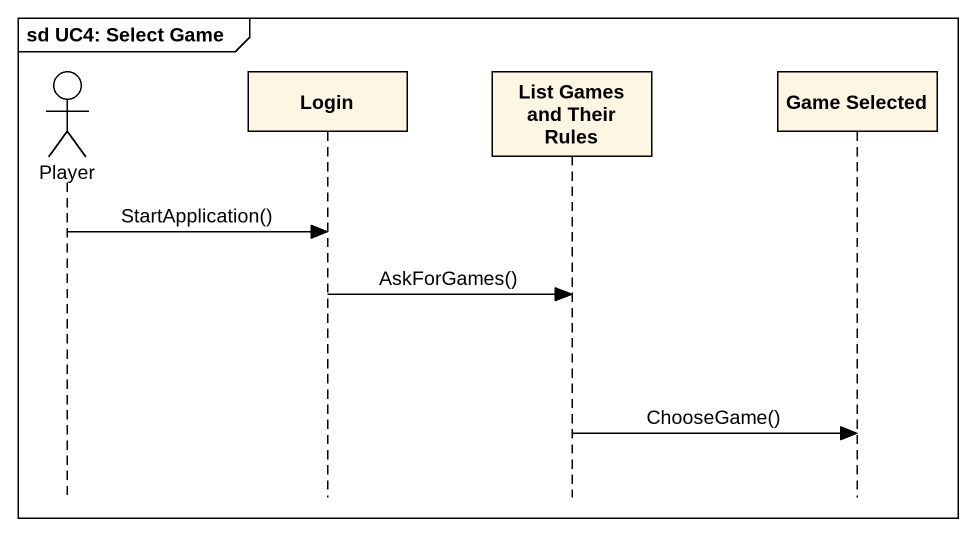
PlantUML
@startuml
mainframe sd UC4: Select Game
hide footbox
actor Player
participant Login
participant "List Games and Their Rules" as List_Games_and_Their_Rules
participant "Game Selected" as Game_Selected

Player -> Login : StartApplication()
Login -> List_Games_and_Their_Rules : AskForGames()
List_Games_and_Their_Rules -> Game_Selected : ChooseGame()
@enduml
